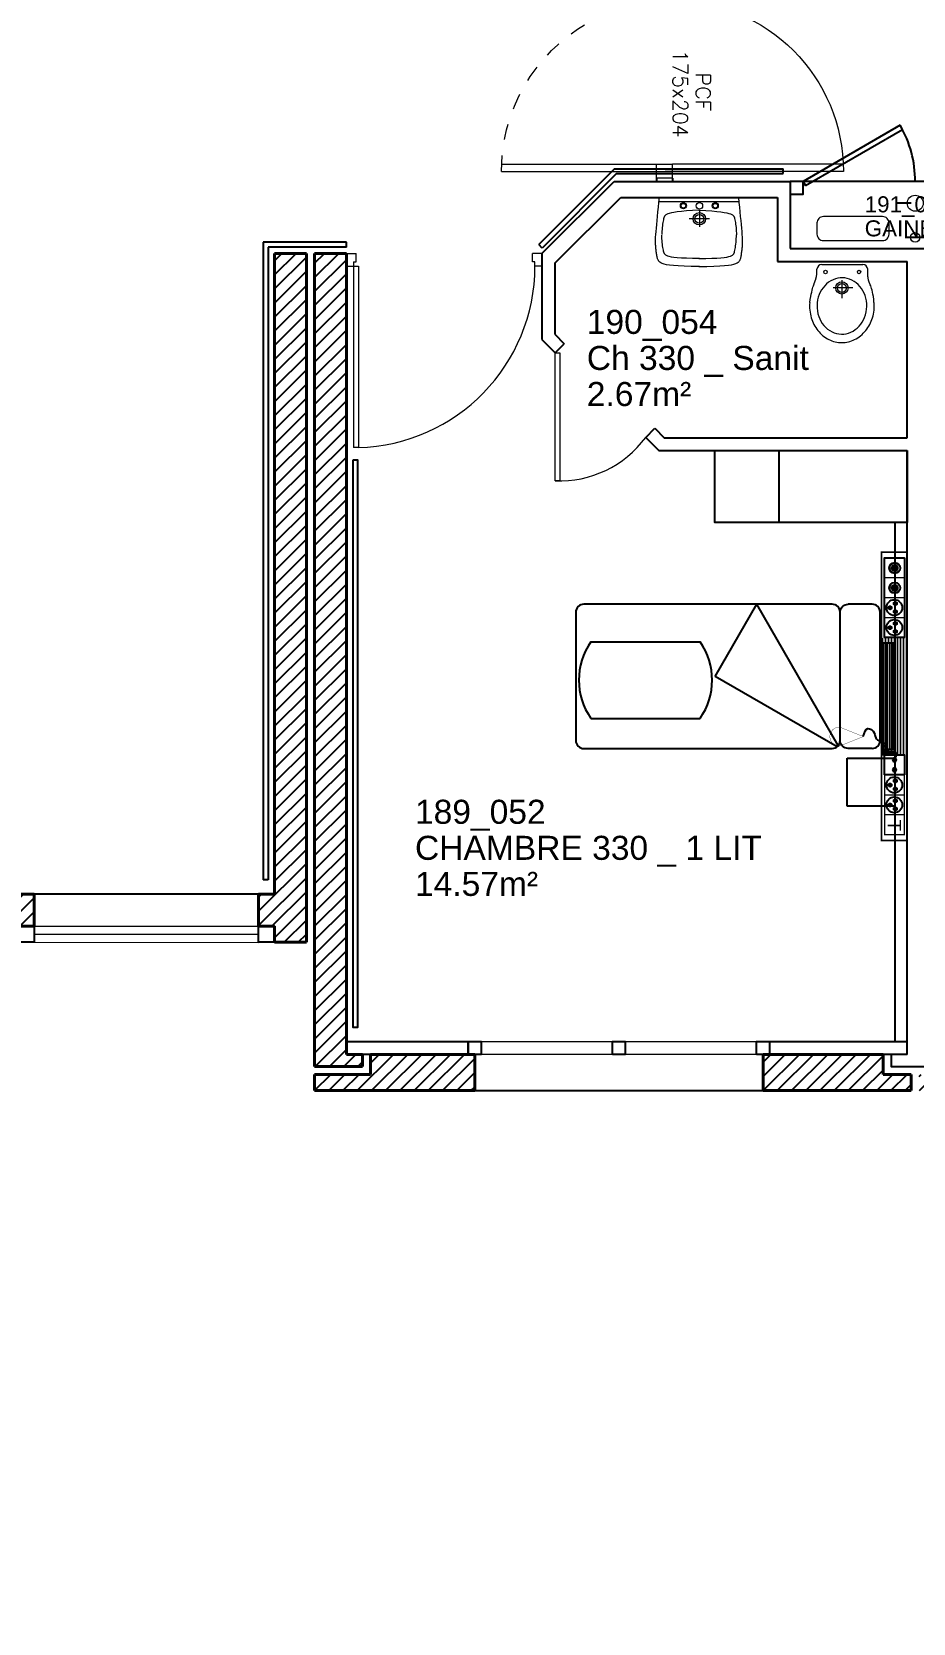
# Model space of a CAD drawing. Header units: metres. Extents: x 143.8 to 210.8, y 45.3 to 115.9.
# Drawn here: x 185.48 to 190.99, y 45.47 to 55.4 of the extents above; entities that cross this region are included whole.
import ezdxf
from ezdxf.enums import TextEntityAlignment as Align

# ---------------------------------------------------------------- set-up
doc = ezdxf.new("R2010")
doc.units = ezdxf.units.M
doc.header["$LTSCALE"] = 0.6
doc.header["$MEASUREMENT"] = 0
for name, pattern in [('CACHÉ', [0.25, 0.125, -0.125]), ('CONTINU', [0]), ('HIDDEN2', [0.1875, 0.125, -0.0625])]:
    doc.linetypes.add(name, pattern=pattern)
doc.layers.get('0').update_dxf_attribs({"linetype": 'CONTINUOUS'})
for name, color, linetype in [('009 main courant', 181, 'CONTINUOUS'), ('010 Equipement CH', 7, 'CONTINUOUS'), ('400 Lits', 150, 'CONTINUOUS'), ('A_AGENC', 204, 'CONTINUOUS'), ('A_EQMP', 142, 'CONTINUOUS'), ('A_Etiqu_Gaine', 8, 'CONTINUOUS'), ('A_Etiqu_Gaine_code', 8, 'CONTINUOUS'), ('A_Etiqu_Local', 8, 'CONTINUOUS'), ('A_HACH_STRUC', 7, 'CONTINUOUS'), ('A_MUR_CLOIS', 8, 'CONTINU'), ('A_MURS_ALÈG', 7, 'CONTINU'), ('A_MURS_CLOI', 7, 'CONTINUOUS')]:
    doc.layers.add(name, color=color, linetype=linetype)
for name, color, linetype, lineweight in [('A_CHASS', 4, 'CONTINU', 0), ('A_MURS_STRU', 7, 'CONTINU', 40), ('A_PORT', 8, 'CONTINUOUS', 0), ('A_PORTE', 8, 'CONTINU', 0), ('A_SANI', 5, 'CONTINU', 0)]:
    doc.layers.add(name, color=color, linetype=linetype, lineweight=lineweight)
doc.styles.add('Attribut', font='arial.ttf')
doc.styles.add('ROMANS8', font='romans8', dxfattribs={"height": 10})
pattern_1 = [(0, (-148.712983, -85.579135), (0.0046875, 0.009375), [0, -0.009375])]

# ---------------------------------------------------------------- blocks, each defined once
blk = doc.blocks.new('TIRETTE-LIT')
at = {"layer": 'A_EQMP'}
h = blk.add_hatch(color=256, dxfattribs=at)
h.paths.add_polyline_path([(9, 3.8, 1), (6, 3.8, 1)])
h.paths.add_polyline_path([(6, -3.7, 1), (9, -3.7, 1)])
for p, q in [((0, 7.5), (0, -7.5)), ((15, 7.5), (0, 7.5)), ((15, -7.5), (15, 7.5)), ((0, -7.5), (15, -7.5))]:
    blk.add_line(p, q, dxfattribs=at)
at = {"layer": 'A_EQMP', "const_width": 0.24}
for points in [[(31, 21.4), (49, 28.6)], [(49, 28.6), (49, 14.2)], [(31, 21.4), (49, 14.2)]]:
    blk.add_lwpolyline(points, dxfattribs=at)
for points in [[(49, 14.2, 1), (49, 28.6, 1)], [(49, 27.4, 1.477033), (49, 27.4)]]:
    blk.add_lwpolyline(points, format="xyb", dxfattribs=at)
at = {"layer": 'A_EQMP'}
for centre in [(7.5, 3.8), (7.5, -3.7)]:
    blk.add_circle(centre, 1.45, dxfattribs=at)
blk.add_spline([(31.1, 21.5), (27.5, 27.4), (22.7, 24.2), (21.1, 19.6), (16.8, 17.3), (12.7, 10.4), (6.8, 9.9), (7.2, 3.9)], degree=3, dxfattribs=at)
blk = doc.blocks.new('A$C01C47C35')
at = {"layer": 'A_EQMP', "linetype": 'HIDDEN2'}
for points in [[(0.1237, 0.4052, 1), (0.0853, 0.4052, 1)], [(0.2478, 0.4052, 1), (0.2095, 0.4052, 1)], [(0.3424, 0.3767, 1), (0.3629, 0.3767, 1)], [(0.4665, 0.3767, 1), (0.487, 0.3767, 1)], [(1.4493, 0.3767, 1), (1.4697, 0.3767, 1)], [(1.5734, 0.3767, 1), (1.5939, 0.3767, 1)]]:
    blk.add_hatch(color=256, dxfattribs=at).paths.add_polyline_path(points)
at = {"layer": 'A_EQMP', "linetype": 'Continuous'}
h = blk.add_hatch(dxfattribs=at)
h.set_pattern_fill('DOTS', color=256, scale=0.15, style=0)
h.set_pattern_definition(pattern_1)
edge = h.paths.add_edge_path()
edge.add_line((1.2716, 0.4664), (1.2726, 0.4664))
edge.add_line((1.2726, 0.4664), (1.2726, 0.4839))
edge.add_line((1.2726, 0.4839), (0.5387, 0.4839))
edge.add_line((0.5387, 0.4839), (0.5387, 0.3239))
edge.add_line((0.5387, 0.3239), (0.574, 0.3239))
edge.add_line((0.574, 0.3239), (0.574, 0.4066))
edge.add_line((0.574, 0.4066), (0.905, 0.4066))
edge.add_line((0.905, 0.4066), (1.236, 0.4066))
edge.add_line((1.236, 0.4066), (1.236, 0.3499))
edge.add_spline(control_points=[(1.236, 0.3499), (1.2411, 0.3527), (1.2564, 0.3661), (1.2412, 0.4135), (1.2624, 0.4158), (1.2716, 0.4145)], knot_values=[28.337457, 28.337457, 28.337457, 28.337457, 30.502349, 36.382785, 39.476515, 39.476515, 39.476515, 39.476515], degree=3, periodic=0)
edge.add_line((1.2716, 0.4145), (1.2716, 0.4664))
at = {"layer": 'A_EQMP'}
h = blk.add_hatch(dxfattribs=at)
h.set_pattern_fill('PLASTI', color=1, scale=0.16551, style=0)
h.set_pattern_definition([(360, (-8.3594, 6.80946), (1e-17, 0.04137741), []), (360, (-8.3594, 6.81463), (1e-17, 0.04137741), []), (360, (-8.3594, 6.819804), (1e-17, 0.04137741), []), (360, (-8.3594, 6.83532), (1e-17, 0.04137741), [])])
h.paths.add_polyline_path([(1.236, 0.3239), (1.236, 0.4066), (0.905, 0.4066), (0.574, 0.4066), (0.574, 0.3239)])
at = {"layer": 'A_EQMP', "linetype": 'Continuous'}
h = blk.add_hatch(dxfattribs=at)
h.set_pattern_fill('DOTS', color=256, scale=0.15, style=0)
h.set_pattern_definition(pattern_1)
edge = h.paths.add_edge_path()
edge.add_spline(control_points=[(1.2716, 0.4145), (1.2624, 0.4158), (1.2412, 0.4135), (1.2564, 0.3661), (1.2411, 0.3527), (1.236, 0.3499)], knot_values=[28.337457, 28.337457, 28.337457, 28.337457, 31.431187, 37.311623, 39.476515, 39.476515, 39.476515, 39.476515], degree=3, periodic=0)
edge.add_line((1.236, 0.3499), (1.236, 0.3239))
edge.add_line((1.236, 0.3239), (1.2739, 0.3239))
edge.add_line((1.2739, 0.3239), (1.2739, 0.3423))
edge.add_line((1.2739, 0.3423), (1.2722, 0.3423))
edge.add_line((1.2722, 0.3423), (1.2722, 0.3423))
edge.add_line((1.2722, 0.3423), (1.2716, 0.3423))
edge.add_line((1.2716, 0.3423), (1.2716, 0.4145))
at = {"layer": 'A_EQMP'}
for p, q in [((0.574, 0.4066), (0.574, 0.3239)), ((0.905, 0.4066), (0.574, 0.4066)), ((0.905, 0.4066), (1.236, 0.4066)), ((1.236, 0.3239), (1.236, 0.4066)), ((0.574, 0.3239), (1.236, 0.3239))]:
    blk.add_line(p, q, dxfattribs=at)
for points, const_width in [([(1.805, 0.3239), (1.805, 0.4839), (0.005, 0.4839), (0.005, 0.3239)], 0.01), ([(0.5378, 0.3423), (0.5378, 0.4664), (0.0412, 0.4664), (0.0412, 0.3423)], 0.00828), ([(1.7688, 0.3423), (1.7688, 0.4664), (1.2722, 0.4664), (1.2722, 0.3423)], 0.00828)]:
    blk.add_lwpolyline(points, close=True, dxfattribs=dict(at, const_width=const_width))
at = {"layer": 'A_EQMP', "linetype": 'Continuous'}
blk.add_lwpolyline([(0.0412, 0.4664), (0.5378, 0.4664), (0.5378, 0.3423), (0.0412, 0.3423)], close=True, dxfattribs=at)
at = {"layer": 'A_EQMP', "const_width": 0.00828}
for points in [[(0.1654, 0.4664), (0.1654, 0.3423)], [(0.2895, 0.4664), (0.2895, 0.3423)], [(0.2895, 0.4664), (0.2895, 0.3423)], [(0.4136, 0.4664), (0.4136, 0.3423)], [(1.3964, 0.4664), (1.3964, 0.3423)], [(1.5205, 0.4664), (1.5205, 0.3423)], [(1.6446, 0.4664), (1.6446, 0.3423)], [(1.7688, 0.4664), (1.7688, 0.3423)]]:
    blk.add_lwpolyline(points, dxfattribs=at)
at = {"layer": 'A_EQMP'}
for centre, radius in [((0.1045, 0.4058), 0.0338), ((0.1045, 0.4052), 0.0192), ((0.2286, 0.4058), 0.0338), ((0.2286, 0.4052), 0.0192), ((0.3517, 0.4036), 0.0493), ((0.4759, 0.4036), 0.0493), ((1.4586, 0.4036), 0.0493), ((1.5827, 0.4036), 0.0493)]:
    blk.add_circle(centre, radius, dxfattribs=at)
at = {"layer": 'A_EQMP', "linetype": 'HIDDEN2'}
for centre in [(0.3265, 0.41), (0.3769, 0.41), (0.4506, 0.41), (0.5011, 0.41), (1.4334, 0.41), (1.4838, 0.41), (1.5575, 0.41), (1.6079, 0.41), (0.3526, 0.3767), (0.4768, 0.3767), (1.4595, 0.3767), (1.5836, 0.3767)]:
    blk.add_circle(centre, 0.0102, dxfattribs=at)
at = {"layer": 'A_EQMP', "linetype": 'HIDDEN2', "xscale": -0.00827548159, "yscale": 0.00827548159, "zscale": 0.00827548159, "rotation": 90}
blk.add_blockref('TIRETTE-LIT', (1.3337, 0.4664), dxfattribs=at)
at = {"layer": 'A_EQMP', "linetype": 'HIDDEN2', "insert": (1.6759, 0.4453), "char_height": 0.082755, "width": 0.124132, "attachment_point": 1}
blk.add_mtext('\\fArial|b0|i0|c0|p34;T', dxfattribs=at)
blk = doc.blocks.new('A_Etiqu_Local')
at = {"style": 'Attribut', "flags": 1}
for tag, p in [('CODE_HOPITAL', (-0.4463, 1.632)), ('CODE_SITE', (-0.4463, 1.407)), ('CODE_BATIMENT', (-0.4463, 1.182)), ('CODE_SECTEUR', (-0.4463, 0.957)), ('CODE_ETAGE', (-0.4463, 0.732)), ('NOM_NORMALISE', (-0.4463, -0.843)), ('SECTEUR_ACTIVITE', (-0.4463, -1.068)), ('SOUS_SECTEUR_ACTIVITE', (-0.4463, -1.293)), ('VOLUME', (-0.4463, -1.518)), ('SERVICE', (-0.4463, -1.743)), ('CODE_UG', (-0.4463, -1.968)), ('CODE_UA', (-0.4463, -2.193)), ('CODE_POLE', (-0.4463, -2.418)), ('OCCUPANT_EXTERNE', (-0.4463, -2.643)), ('DISPONIBILITE', (-0.4463, -2.868)), ('ACCES_HANDICAPES', (-0.4463, -3.093)), ('NATURE_SOL', (-0.4463, -3.318)), ('RISQUE_LABORATOIRE', (-0.4463, -3.543)), ('AMIANTE', (-0.4463, -3.768))]:
    blk.add_attdef(tag, p, '', height=0.15, dxfattribs=at)
at = {"layer": 'A_Etiqu_Local', "style": 'Attribut'}
for tag, p in [('CODE_PIECE', (-0.4463, 0.282)), ('NOM_USAGE', (-0.4463, 0.057)), ('SURFACE', (-0.4463, -0.168))]:
    blk.add_attdef(tag, p, '', height=0.15, dxfattribs=at)
blk = doc.blocks.new('A_Etiqu_Gaine')
at = {"style": 'Attribut', "flags": 1}
for tag, p in [('CODE_HOPITAL', (-0.4323, 0.8651)), ('CODE_SITE', (-0.4323, 0.7151)), ('CODE_BATIMENT', (-0.4323, 0.5651)), ('CODE_SECTEUR', (-0.4323, 0.4151)), ('CODE_ETAGE', (-0.4323, 0.2651)), ('NOM_NORMALISE', (-0.4323, -0.3349)), ('SECTEUR_ACTIVITE', (-0.4323, -0.4849)), ('SOUS_SECTEUR_ACTIVITE', (-0.4323, -0.6349)), ('SURFACE', (-0.4323, -0.7849)), ('CODE_UG', (-0.4323, -0.9349)), ('CODE_POLE', (-0.4323, -1.0849)), ('AMIANTE', (-0.4323, -1.2349))]:
    blk.add_attdef(tag, p, '', height=0.1, dxfattribs=at)
at = {"layer": 'A_Etiqu_Gaine', "style": 'Attribut'}
blk.add_attdef('NOM_USAGE', (-0.4323, -0.1849), '', height=0.1, dxfattribs=at)
at = {"layer": 'A_Etiqu_Gaine_code', "style": 'Attribut'}
blk.add_attdef('CODE_PIECE', (-0.4323, -0.0349), '', height=0.1, dxfattribs=at)
blk = doc.blocks.new('BROCA2-G939')
at = {"layer": '400 Lits', "linetype": 'Continuous'}
for p, q in [((44.895546, 5.874883), (45.155357, 6.324883)), ((45.664085, 5.443738), (45.155357, 6.324883)), ((45.674973, 5.474881), (45.674973, 6.274884)), ((45.874969, 6.324883), (45.724976, 6.324883)), ((45.656116, 5.435769), (44.895546, 5.874883)), ((45.874969, 5.424882), (45.724976, 5.424882))]:
    blk.add_line(p, q, dxfattribs=at)
for points in [[(45.625244, 6.324883), (44.074974, 6.324883, 0.414214), (44.024974, 6.274884), (44.024971, 5.474881, 0.414214), (44.074974, 5.424881), (45.625244, 5.424882)], [(45.624969, 5.424882, 0.414213), (45.674969, 5.474881), (45.674973, 6.274884, 0.414214), (45.624969, 6.324884)], [(45.724976, 5.424882, -0.414213), (45.674976, 5.474881), (45.674973, 6.274884, -0.414214), (45.724976, 6.324884)], [(45.874969, 5.424882, 0.414213), (45.924969, 5.474881), (45.924973, 6.274884, 0.414214), (45.874969, 6.324884)]]:
    blk.add_lwpolyline(points, format="xyb", dxfattribs=at)
blk = doc.blocks.new('BROCA2-G215')
at = {"layer": '400 Lits', "linetype": 'Continuous'}
for p, q in [((24.019503, 2.063558), (24.701082, 2.063558)), ((24.019503, 1.586453), (24.701082, 1.586453))]:
    blk.add_line(p, q, dxfattribs=at)
for start, end in [(145.007771, 214.992539), (325.007913, 34.99193)]:
    blk.add_arc((24.360292, 1.825006), 0.415985, start, end, dxfattribs=at)
blk = doc.blocks.new('-P175bt10')
at = {"layer": 'A_PORT', "linetype": 'Continuous'}
for p, q in [((0.0408, 1.1675), (0.0408, 0.1)), ((0.0875, 1.1665), (0.0875, 0.1)), ((1.6625, 0.699), (1.6625, 0.1)), ((1.7092, 0.7008), (1.7092, 0.1)), ((0, 0.1), (0, 0)), ((0, 0.1), (0.0408, 0.1)), ((0.0408, 0.1), (0.0875, 0.1)), ((0.0408, 0.1), (0.0408, 0.0533)), ((0.0408, -0.9675), (0.0408, 0.1)), ((0.0875, -0.9665), (0.0875, 0.1)), ((1.6625, 0.1), (1.7092, 0.1)), ((1.6625, -0.499), (1.6625, 0.1)), ((1.7092, 0.1), (1.7092, 0.0533)), ((1.75, 0.1), (1.7092, 0.1)), ((1.7092, -0.5008), (1.7092, 0.1)), ((1.75, 0.1), (1.75, 0))]:
    blk.add_line(p, q, dxfattribs=at)
at = {"layer": 'A_PORT'}
for p, q in [((0, 0), (0.0875, 0)), ((1.75, 0), (1.6625, 0))]:
    blk.add_line(p, q, dxfattribs=at)
at = {"layer": 'A_PORT', "linetype": 'Continuous'}
for centre, radius, start, end in [((0.0408, 0.1), 1.0675, 0, 90), ((1.7092, 0.1), 0.6008, 90, 180)]:
    blk.add_arc(centre, radius, start, end, dxfattribs=at)
at = {"layer": 'A_PORT', "linetype": 'CACHÉ'}
for centre, radius, start, end in [((0.0408, 0.1), 1.0675, 270, 0), ((1.7092, 0.1), 0.6008, 180, 270)]:
    blk.add_arc(centre, radius, start, end, dxfattribs=at)
at = {"layer": 'A_PORT', "linetype": 'Continuous', "style": 'ROMANS8'}
for tag, p in [('PCF', (0.5371, 0.2448)), ('175X204', (0.5272, 0.1021))]:
    blk.add_attdef(tag, text='', height=0.0933, dxfattribs=at).set_placement(p, align=Align.CENTER)

msp = doc.modelspace()

# ---------------------------------------------------------------- hatches: boundary and pattern name
at = {"layer": 'A_HACH_STRUC'}
h = msp.add_hatch(dxfattribs=at)
h.set_pattern_fill('ANSI31', color=8, scale=0.5, angle=359.76959, style=0)
h.set_pattern_definition([(44.7696, (186.89988, 48.9464), (-0.0440161, 0.04437154), [])])
h.paths.add_polyline_path([(187.1999, 53.9459), (187.1999, 54.0209), (186.9999, 54.0209), (186.9999, 50.0211), (186.8999, 50.0211), (186.8999, 49.821), (186.9999, 49.821), (186.9999, 49.7211), (187.1999, 49.7211)])
h.paths.add_polyline_path([(187.4499, 54.0209), (187.2499, 54.0209), (187.2499, 53.9459), (187.2499, 48.9464), (187.5499, 48.9464), (187.5499, 49.0214), (187.4499, 49.0214), (187.4499, 49.0214), (187.4499, 49.1014)])
h = msp.add_hatch(dxfattribs=at)
h.set_pattern_fill('ANSI31', color=8, scale=0.5, angle=359.76959, style=0)
h.set_pattern_definition([(44.7696, (184.48506, 45.471174), (-0.0440161, 0.04437154), [])])
h.paths.add_polyline_path([(185.3999, 49.8211), (185.4999, 49.8211), (185.4999, 50.0211), (185.3999, 50.0211), (185.3999, 50.4211), (185.1999, 50.4211), (185.1999, 50.3411), (185.1999, 45.6512), (185.2002, 45.6512), (185.2002, 45.5712), (185.1749, 45.5712), (185.1749, 45.4712), (185.3999, 45.4712)])
h.paths.add_polyline_path([(184.4851, 50.0228), (185.2897, 50.0228), (185.2897, 50.1779), (184.4851, 50.1779)], flags=9)
h = msp.add_hatch(dxfattribs=at)
h.set_pattern_fill('ANSI31', color=8, scale=0.5, angle=359.76959, style=0)
h.set_pattern_definition([(44.7696, (187.24988, 48.7964), (-0.044016, 0.0443715), [])])
h.paths.add_polyline_path([(188.2498, 49.0214), (188.2098, 49.0214), (187.5999, 49.0214), (187.5999, 48.8964), (187.2499, 48.8964), (187.2499, 48.7964), (188.2498, 48.7964)])
h = msp.add_hatch(dxfattribs=at)
h.set_pattern_fill('ANSI31', color=8, scale=0.5, angle=359.76959, style=0)
h.set_pattern_definition([(44.7696, (190.0499, 48.7964), (-0.044016, 0.0443715), [])])
h.paths.add_polyline_path([(190.7998, 49.0214), (190.0898, 49.0214), (190.0499, 49.0214), (190.0499, 48.7964), (190.9748, 48.7964), (190.9748, 48.8964), (190.7998, 48.8964)])
h.paths.add_polyline_path([(191.9497, 49.0214), (191.9098, 49.0214), (191.1998, 49.0214), (191.1998, 48.8964), (191.0248, 48.8964), (191.0248, 48.7964), (191.9497, 48.7964)])

# ---------------------------------------------------------------- linework, layer by layer
at = {"layer": '009 main courant', "color": 8, "linetype": 'Continuous'}
for p, q in [((189.123, 54.5496), (188.6496, 54.0762)), ((189.123, 54.5496), (190.1764, 54.5496)), ((190.1764, 54.5196), (190.1765, 54.5496)), ((189.1354, 54.5196), (188.6708, 54.055)), ((189.1354, 54.5196), (190.1764, 54.5196)), ((186.9299, 54.0909), (186.9299, 50.1111)), ((187.4499, 54.0909), (186.9299, 54.0909)), ((186.9599, 54.0609), (186.9599, 50.1111)), ((187.4499, 54.0609), (186.9599, 54.0609)), ((187.4499, 54.0609), (187.4499, 54.0909)), ((188.6708, 54.055), (188.6496, 54.0762)), ((186.9599, 50.1111), (186.9299, 50.1111))]:
    msp.add_line(p, q, dxfattribs=at)
msp.add_lwpolyline([(187.4899, 52.7311), (187.4899, 49.1914), (187.5199, 49.1914), (187.5199, 52.7311)], close=True, dxfattribs=at)
at = {"layer": 'A_AGENC', "color": 8, "linetype": 'Continuous'}
for p, q in [((190.9061, 54.8209), (190.2999, 54.4709)), ((190.3149, 54.4449), (190.9211, 54.7949)), ((190.9211, 54.7949), (190.9061, 54.8209)), ((191.7799, 54.4709), (190.2199, 54.4709)), ((190.2999, 54.4709), (190.3149, 54.4449))]:
    msp.add_line(p, q, dxfattribs=at)
msp.add_lwpolyline([(190.2199, 54.4709), (190.2199, 54.3909), (190.2999, 54.3909), (190.2999, 54.4709)], dxfattribs=at)
msp.add_arc((190.2999, 54.4709), 0.7, 359.99998, 29.99998, dxfattribs=at)
at = {"layer": 'A_CHASS', "color": 8, "linetype": 'Continuous'}
for p, q in [((185.4999, 49.821), (186.8999, 49.821)), ((185.4999, 49.771), (186.8999, 49.771)), ((185.4999, 49.7211), (186.8999, 49.721)), ((188.2898, 49.1014), (190.0098, 49.1014)), ((190.0098, 49.0214), (188.2898, 49.0214))]:
    msp.add_line(p, q, dxfattribs=at)
at = {"layer": 'A_EQMP', "color": 8, "linetype": 'Continuous'}
for p, q in [((190.9747, 54.3347), (190.8869, 54.3347)), ((191.0613, 54.1209), (190.9383, 54.1209)), ((190.1497, 52.3409), (190.1497, 52.7909)), ((190.8748, 49.1014), (190.8748, 52.3409)), ((190.5748, 50.5711), (190.5748, 50.8711)), ((190.5748, 50.8711), (190.8748, 50.8711)), ((190.8748, 50.5711), (190.5748, 50.5711))]:
    msp.add_line(p, q, dxfattribs=at)
msp.add_lwpolyline([(190.9497, 52.7909), (190.9497, 52.3409), (189.7497, 52.3409), (189.7497, 52.7909)], close=True, dxfattribs=at)
at = {"layer": 'A_MUR_CLOIS', "color": 8, "linetype": 'Continuous'}
for p, q in [((188.6696, 54.0209), (189.1196, 54.4709)), ((189.1196, 54.4709), (190.2199, 54.4709)), ((190.2199, 54.4709), (190.2199, 54.0514)), ((188.7496, 53.9595), (189.1611, 54.3709)), ((189.1611, 54.3709), (190.1399, 54.3709)), ((190.1399, 54.3709), (190.1399, 53.9714)), ((190.2199, 54.0514), (191.7799, 54.0514)), ((188.6696, 54.0209), (188.6696, 53.4834)), ((188.7496, 53.9595), (188.7496, 53.5166)), ((190.1399, 53.9714), (190.9499, 53.9714)), ((190.9499, 52.8709), (190.9499, 53.9714)), ((188.6696, 53.4834), (188.7518, 53.4013)), ((188.7496, 53.5166), (188.8084, 53.4578)), ((188.7518, 53.4013), (188.8084, 53.4578)), ((189.3175, 52.8731), (189.374, 52.9297)), ((189.3175, 52.8731), (189.3996, 52.7909)), ((189.374, 52.9297), (189.4328, 52.8709)), ((189.4328, 52.8709), (190.9499, 52.8709)), ((189.3996, 52.7909), (190.9499, 52.7909)), ((190.9499, 49.0214), (190.9499, 52.7909))]:
    msp.add_line(p, q, dxfattribs=at)
for points in [[(185.4999, 49.7211), (185.3999, 49.7211), (185.3999, 49.821), (185.4999, 49.821)], [(186.9999, 49.7211), (186.8999, 49.7211), (186.8999, 49.821), (186.9999, 49.821)], [(187.4499, 49.0214), (187.4499, 49.1014), (188.2099, 49.1014), (188.2099, 49.0214)], [(188.2098, 49.0214), (188.2098, 49.1014), (188.2898, 49.1014), (188.2898, 49.0214)], [(189.1098, 49.0214), (189.1098, 49.1014), (189.1898, 49.1014), (189.1898, 49.0214)], [(190.0098, 49.0214), (190.0098, 49.1014), (190.0898, 49.1014), (190.0898, 49.0214)]]:
    msp.add_lwpolyline(points, close=True, dxfattribs=at)
for points in [[(190.0898, 49.1014), (190.0898, 49.0214)], [(190.0898, 49.1014), (190.9499, 49.1014)], [(190.9499, 49.0214), (190.0898, 49.0214)], [(190.8498, 49.0214), (190.8498, 48.9464), (191.1498, 48.9464), (191.1498, 49.0214)]]:
    msp.add_lwpolyline(points, dxfattribs=at)
at = {"layer": 'A_MURS_ALÈG', "color": 8, "ltscale": 200}
for p, q in [((186.8999, 50.0211), (185.4999, 50.0211)), ((188.2498, 48.7964), (190.0499, 48.7964))]:
    msp.add_line(p, q, dxfattribs=at)
at = {"layer": 'A_MURS_CLOI', "color": 8}
for p, q in [((189.3846, 54.4918), (189.3846, 54.4709)), ((189.4846, 54.4918), (189.4846, 54.4709))]:
    msp.add_line(p, q, dxfattribs=at)
at = {"layer": 'A_MURS_STRU', "color": 8, "linetype": 'Continuous'}
for p, q in [((186.9999, 54.0209), (187.1999, 54.0209)), ((186.9999, 54.0209), (186.9999, 50.0211)), ((187.1999, 54.0209), (187.1999, 49.7211)), ((187.4499, 54.0209), (187.2499, 54.0209)), ((187.2499, 54.0209), (187.2499, 48.9464)), ((187.4499, 54.0209), (187.4499, 49.0214)), ((185.3999, 50.0211), (185.4999, 50.0211)), ((185.4999, 49.8211), (185.4999, 50.0211)), ((186.8999, 50.0211), (186.8999, 49.821)), ((186.9999, 50.0211), (186.8999, 50.0211)), ((185.3999, 49.8211), (185.4999, 49.8211)), ((186.9999, 49.821), (186.8999, 49.821)), ((186.9999, 49.821), (186.9999, 49.7211)), ((187.1999, 49.7211), (186.9999, 49.7211)), ((187.4499, 49.0214), (187.5499, 49.0214)), ((187.5499, 49.0214), (187.5499, 48.9464)), ((187.5999, 48.8964), (187.5999, 49.0214)), ((187.5999, 49.0214), (188.2498, 49.0214)), ((188.2498, 48.7964), (188.2498, 49.0214)), ((190.7998, 49.0214), (190.0499, 49.0214)), ((190.0499, 48.7964), (190.0499, 49.0214)), ((190.7998, 48.8964), (190.7998, 49.0214)), ((187.2499, 48.9464), (187.5499, 48.9464)), ((187.2499, 48.8964), (187.5999, 48.8964)), ((187.2499, 48.7964), (187.2499, 48.8964)), ((190.9748, 48.8964), (190.7998, 48.8964)), ((190.9748, 48.7964), (190.9748, 48.8964)), ((187.2499, 48.7964), (188.2498, 48.7964)), ((190.9748, 48.7964), (190.0499, 48.7964))]:
    msp.add_line(p, q, dxfattribs=at)
at = {"layer": 'A_PORTE', "color": 8, "linetype": 'Continuous'}
for p, q in [((187.4499, 54.0209), (187.4499, 53.9409)), ((187.4499, 54.0209), (187.5098, 54.0209)), ((187.4499, 53.9409), (187.5238, 53.9409)), ((187.4938, 53.9687), (187.4938, 52.8093)), ((187.4938, 53.9687), (187.5098, 53.9687)), ((187.5098, 53.9687), (187.5098, 54.0209)), ((187.5238, 53.9409), (187.5238, 52.8093)), ((188.6098, 53.9687), (188.6098, 54.0209)), ((188.6696, 54.0209), (188.6098, 54.0209)), ((188.6258, 53.9687), (188.6098, 53.9687)), ((188.6258, 53.9409), (188.6258, 53.9687)), ((188.6696, 53.9409), (188.6258, 53.9409)), ((188.6696, 54.0209), (188.6696, 53.9409)), ((188.7518, 52.6013), (188.7518, 53.4013)), ((188.7518, 53.4013), (188.7818, 53.4013)), ((188.7818, 53.4013), (188.7818, 52.6013)), ((187.5238, 52.8093), (187.4938, 52.8093)), ((188.7818, 52.6013), (188.7518, 52.6013))]:
    msp.add_line(p, q, dxfattribs=at)
at = {"layer": 'A_PORTE', "color": 8}
msp.add_arc((187.4938, 53.9409), 1.132, 271.51862, 360, dxfattribs=at)
at = {"layer": 'A_PORTE', "color": 8, "linetype": 'Continuous'}
msp.add_arc((188.7774, 53.2725), 0.6717, 267.81488, 323.51424, dxfattribs=at)
at = {"layer": 'A_SANI', "color": 8, "linetype": 'Continuous'}
for p, q in [((189.3967, 54.3092), (189.3997, 54.3395)), ((189.3997, 54.3395), (189.4028, 54.3709)), ((189.4028, 54.3709), (189.8981, 54.3709)), ((189.4028, 54.346), (189.8981, 54.346)), ((189.9012, 54.3395), (189.8981, 54.3709)), ((189.9042, 54.3092), (189.9012, 54.3395)), ((189.3884, 54.2264), (189.391, 54.2525)), ((189.391, 54.2525), (189.3938, 54.2802)), ((189.3938, 54.2802), (189.3967, 54.3092)), ((189.7157, 54.2374), (189.5892, 54.2374)), ((189.6524, 54.2884), (189.6524, 54.1863)), ((189.9072, 54.2802), (189.9042, 54.3092)), ((189.91, 54.2525), (189.9072, 54.2802)), ((189.9126, 54.2264), (189.91, 54.2525)), ((189.3796, 54.1237), (189.3806, 54.1401)), ((189.3806, 54.1401), (189.3821, 54.1586)), ((189.3821, 54.1586), (189.3839, 54.1793)), ((189.3839, 54.1793), (189.386, 54.202)), ((189.386, 54.202), (189.3884, 54.2264)), ((189.9149, 54.202), (189.9126, 54.2264)), ((189.917, 54.1793), (189.9149, 54.202)), ((189.9188, 54.1586), (189.917, 54.1793)), ((189.9203, 54.1401), (189.9188, 54.1586)), ((189.9214, 54.1237), (189.9203, 54.1401)), ((189.3787, 54.0972), (189.3788, 54.1032)), ((189.3787, 54.0914), (189.3787, 54.0972)), ((189.3788, 54.0857), (189.3787, 54.0914)), ((189.3788, 54.1032), (189.3789, 54.1096)), ((189.379, 54.0801), (189.3788, 54.0857)), ((189.3789, 54.1096), (189.3792, 54.1164)), ((189.3793, 54.0745), (189.379, 54.0801)), ((189.3792, 54.1164), (189.3796, 54.1237)), ((189.3797, 54.0688), (189.3793, 54.0745)), ((189.3802, 54.0629), (189.3797, 54.0688)), ((189.3807, 54.0567), (189.3802, 54.0629)), ((189.3813, 54.0503), (189.3807, 54.0567)), ((189.382, 54.0438), (189.3813, 54.0503)), ((189.3828, 54.0372), (189.382, 54.0438)), ((189.3836, 54.0307), (189.3828, 54.0372)), ((189.9173, 54.0307), (189.9181, 54.0372)), ((189.9181, 54.0372), (189.9189, 54.0438)), ((189.9189, 54.0438), (189.9196, 54.0503)), ((189.9196, 54.0503), (189.9202, 54.0567)), ((189.9202, 54.0567), (189.9207, 54.0629)), ((189.9207, 54.0629), (189.9212, 54.0688)), ((189.9212, 54.0688), (189.9216, 54.0745)), ((189.9217, 54.1164), (189.9214, 54.1237)), ((189.9216, 54.0745), (189.9219, 54.0801)), ((189.922, 54.1096), (189.9217, 54.1164)), ((189.9219, 54.0801), (189.9221, 54.0857)), ((189.9222, 54.1032), (189.922, 54.1096)), ((189.9221, 54.0857), (189.9222, 54.0914)), ((189.9222, 54.0972), (189.9222, 54.1032)), ((189.9222, 54.0914), (189.9222, 54.0972)), ((189.3845, 54.0242), (189.3836, 54.0307)), ((189.3854, 54.0179), (189.3845, 54.0242)), ((189.3864, 54.0119), (189.3854, 54.0179)), ((189.3873, 54.0062), (189.3864, 54.0119)), ((189.3884, 54.0009), (189.3873, 54.0062)), ((189.3894, 53.996), (189.3884, 54.0009)), ((189.3906, 53.9916), (189.3894, 53.996)), ((189.3918, 53.9875), (189.3906, 53.9916)), ((189.3931, 53.9839), (189.3918, 53.9875)), ((189.3946, 53.9805), (189.3931, 53.9839)), ((189.3963, 53.9774), (189.3946, 53.9805)), ((189.3982, 53.9746), (189.3963, 53.9774)), ((189.4003, 53.9719), (189.3982, 53.9746)), ((189.4028, 53.9694), (189.4003, 53.9719)), ((189.4055, 53.967), (189.4028, 53.9694)), ((189.4121, 53.9625), (189.4055, 53.967)), ((189.4208, 53.9583), (189.4121, 53.9625)), ((189.4324, 53.9545), (189.4208, 53.9583)), ((189.4474, 53.951), (189.4324, 53.9545)), ((189.4667, 53.9479), (189.4474, 53.951)), ((189.491, 53.9452), (189.4667, 53.9479)), ((189.521, 53.943), (189.491, 53.9452)), ((189.5575, 53.9412), (189.521, 53.943)), ((189.601, 53.94), (189.5575, 53.9412)), ((189.6524, 53.9392), (189.601, 53.94)), ((189.6485, 53.9392), (189.6999, 53.94)), ((189.6999, 53.94), (189.7435, 53.9412)), ((189.7435, 53.9412), (189.7799, 53.943)), ((189.7799, 53.943), (189.8099, 53.9452)), ((189.8099, 53.9452), (189.8342, 53.9479)), ((189.8342, 53.9479), (189.8535, 53.951)), ((189.8535, 53.951), (189.8686, 53.9545)), ((189.8686, 53.9545), (189.8801, 53.9583)), ((189.8801, 53.9583), (189.8888, 53.9625)), ((189.8888, 53.9625), (189.8954, 53.967)), ((189.8954, 53.967), (189.8982, 53.9694)), ((189.8982, 53.9694), (189.9006, 53.9719)), ((189.9006, 53.9719), (189.9027, 53.9746)), ((189.9027, 53.9746), (189.9046, 53.9774)), ((189.9046, 53.9774), (189.9063, 53.9805)), ((189.9063, 53.9805), (189.9078, 53.9839)), ((189.9078, 53.9839), (189.9091, 53.9875)), ((189.9091, 53.9875), (189.9104, 53.9916)), ((189.9104, 53.9916), (189.9115, 53.996)), ((189.9115, 53.996), (189.9126, 54.0009)), ((189.9126, 54.0009), (189.9136, 54.0062)), ((189.9136, 54.0062), (189.9146, 54.0119)), ((189.9146, 54.0119), (189.9155, 54.0179)), ((189.9155, 54.0179), (189.9165, 54.0242)), ((189.9165, 54.0242), (189.9173, 54.0307)), ((190.4163, 53.9514), (190.6735, 53.9514)), ((190.3862, 53.9194), (190.3863, 53.9225)), ((190.5424, 53.8544), (190.5424, 53.7421)), ((190.7036, 53.9194), (190.7034, 53.9225)), ((190.6108, 53.8056), (190.4887, 53.8056))]:
    msp.add_line(p, q, dxfattribs=at)
for points in [[(189.6527, 54.2921), (189.6087, 54.2891), (189.5715, 54.2862), (189.5404, 54.2833), (189.5147, 54.2804), (189.494, 54.2774), (189.4776, 54.2745), (189.4648, 54.2714), (189.4551, 54.2683), (189.4479, 54.2651), (189.4425, 54.2618), (189.4425, 54.2618), (189.4403, 54.2601), (189.4383, 54.2583), (189.4367, 54.2565), (189.4352, 54.2545), (189.4339, 54.2524), (189.4328, 54.2501), (189.4318, 54.2476), (189.4309, 54.2449), (189.4301, 54.242), (189.4293, 54.2388), (189.4293, 54.2388), (189.4277, 54.2315), (189.4261, 54.2231), (189.4246, 54.2139), (189.4232, 54.2039), (189.4219, 54.1934), (189.4207, 54.1825), (189.4197, 54.1715), (189.4189, 54.1603), (189.4183, 54.1493), (189.418, 54.1385)], [(189.6493, 54.2921), (189.6933, 54.2891), (189.7305, 54.2862), (189.7616, 54.2833), (189.7872, 54.2804), (189.808, 54.2774), (189.8244, 54.2745), (189.8372, 54.2714), (189.8469, 54.2683), (189.8541, 54.2651), (189.8595, 54.2618), (189.8595, 54.2618), (189.8617, 54.2601), (189.8636, 54.2583), (189.8653, 54.2565), (189.8668, 54.2545), (189.8681, 54.2524), (189.8692, 54.2501), (189.8702, 54.2476), (189.8711, 54.2449), (189.8719, 54.242), (189.8727, 54.2388), (189.8727, 54.2388), (189.8743, 54.2315), (189.8759, 54.2231), (189.8774, 54.2138), (189.8788, 54.2038), (189.8801, 54.1932), (189.8813, 54.1821), (189.8823, 54.1707), (189.8831, 54.1592), (189.8837, 54.1477), (189.8841, 54.1363)], [(189.6493, 53.9901), (189.6933, 53.9904), (189.7305, 53.9913), (189.7616, 53.9926), (189.7872, 53.9943), (189.808, 53.9964), (189.8244, 53.9988), (189.8372, 54.0015), (189.8469, 54.0044), (189.8541, 54.0075), (189.8595, 54.0108), (189.8595, 54.0108), (189.8617, 54.0125), (189.8636, 54.0143), (189.8653, 54.0162), (189.8668, 54.0181), (189.8681, 54.0203), (189.8692, 54.0225), (189.8702, 54.025), (189.8711, 54.0277), (189.8719, 54.0307), (189.8727, 54.0339), (189.8727, 54.0339), (189.8743, 54.0412), (189.8759, 54.0496), (189.8774, 54.0588), (189.8788, 54.0689), (189.8801, 54.0795), (189.8813, 54.0906), (189.8823, 54.1019), (189.8831, 54.1135), (189.8837, 54.125), (189.8841, 54.1363)], [(189.6527, 53.9901), (189.6087, 53.9904), (189.5715, 53.9913), (189.5404, 53.9926), (189.5147, 53.9943), (189.494, 53.9964), (189.4776, 53.9988), (189.4648, 54.0015), (189.4551, 54.0044), (189.4479, 54.0075), (189.4425, 54.0108), (189.4425, 54.0108), (189.4403, 54.0125), (189.4383, 54.0143), (189.4367, 54.0162), (189.4352, 54.0181), (189.4339, 54.0203), (189.4328, 54.0225), (189.4318, 54.025), (189.4309, 54.0277), (189.4301, 54.0307), (189.4293, 54.0339), (189.4293, 54.0339), (189.4277, 54.0412), (189.4261, 54.0495), (189.4246, 54.0588), (189.4232, 54.0687), (189.4219, 54.0792), (189.4207, 54.0901), (189.4197, 54.1012), (189.4189, 54.1124), (189.4183, 54.1234), (189.418, 54.1342)], [(190.3422, 53.7153), (190.3452, 53.7346), (190.3481, 53.7518), (190.3509, 53.767), (190.3537, 53.7803), (190.3565, 53.792), (190.3591, 53.8021), (190.3616, 53.8109), (190.364, 53.8185), (190.3662, 53.8251), (190.3683, 53.8308), (190.3683, 53.8308), (190.3692, 53.8334), (190.3701, 53.8359), (190.371, 53.8382), (190.3718, 53.8405), (190.3727, 53.8426), (190.3734, 53.8447), (190.3742, 53.8467), (190.3749, 53.8488), (190.3757, 53.8508), (190.3764, 53.8529), (190.3764, 53.8529), (190.3771, 53.8551), (190.3779, 53.8572), (190.3786, 53.8594), (190.3793, 53.8617), (190.38, 53.864), (190.3806, 53.8662), (190.3813, 53.8685), (190.3819, 53.8708), (190.3824, 53.8731), (190.3829, 53.8753), (190.3829, 53.8753), (190.3838, 53.8798), (190.3845, 53.8841), (190.3851, 53.8884), (190.3855, 53.8926), (190.3858, 53.8969), (190.386, 53.9012), (190.3861, 53.9056), (190.3862, 53.91), (190.3862, 53.9146), (190.3862, 53.9194)], [(190.7426, 53.7153), (190.7409, 53.7346), (190.7388, 53.7518), (190.7364, 53.767), (190.7337, 53.7803), (190.7309, 53.792), (190.728, 53.8021), (190.7251, 53.8109), (190.7222, 53.8185), (190.7196, 53.8251), (190.7171, 53.8308), (190.7171, 53.8308), (190.716, 53.8334), (190.715, 53.8359), (190.7141, 53.8382), (190.7132, 53.8405), (190.7124, 53.8426), (190.7116, 53.8447), (190.7109, 53.8467), (190.7102, 53.8488), (190.7096, 53.8508), (190.7091, 53.8529), (190.7091, 53.8529), (190.7085, 53.8551), (190.708, 53.8572), (190.7076, 53.8594), (190.7071, 53.8617), (190.7067, 53.864), (190.7064, 53.8662), (190.706, 53.8685), (190.7057, 53.8708), (190.7054, 53.8731), (190.7052, 53.8753), (190.7052, 53.8753), (190.7047, 53.8798), (190.7044, 53.8841), (190.7041, 53.8884), (190.7039, 53.8926), (190.7038, 53.8969), (190.7037, 53.9012), (190.7036, 53.9056), (190.7036, 53.91), (190.7036, 53.9146), (190.7036, 53.9194)]]:
    msp.add_lwpolyline(points, dxfattribs=at)
msp.add_lwpolyline([(190.3864, 54.2114), (190.3864, 54.1414, 0.414214), (190.4264, 54.1014), (190.7964, 54.1014, 0.414214), (190.8364, 54.1414), (190.8364, 54.2114, 0.414214), (190.7964, 54.2514), (190.4264, 54.2514, 0.414214)], format="xyb", close=True, dxfattribs=at)
for points in [[(190.5975, 53.5294, 0.102556), (190.6496, 53.5668, 0.093461), (190.6842, 53.6221, 0.177131), (190.687, 53.7586, 0.093461), (190.6548, 53.8153, 0.102556), (190.6042, 53.8548, 0.222936), (190.4874, 53.8573, 0.102556), (190.4352, 53.8199, 0.093461), (190.4007, 53.7645, 0.177283), (190.3979, 53.628, 0.093461), (190.4301, 53.5713, 0.102556), (190.4806, 53.5318, 0.22278), (190.5975, 53.5293)], [(190.3415, 53.7146, 0.092772), (190.3509, 53.6195, 0.098236), (190.3925, 53.5394, 0.108258), (190.4613, 53.4837, 0.11669), (190.5414, 53.4648, 0.116228), (190.6216, 53.4837, 0.107322), (190.691, 53.5394, 0.097518), (190.7334, 53.6197, 0.092603), (190.7435, 53.7146, 0.094447)]]:
    msp.add_lwpolyline(points, format="xyb", dxfattribs=at)
for centre, radius in [((189.5529, 54.3189), 0.0189), ((189.6524, 54.3189), 0.0204), ((189.7519, 54.3189), 0.0189), ((190.9998, 54.3347), 0.05), ((189.5529, 54.3189), 0.0144), ((189.6524, 54.2374), 0.0387), ((189.6524, 54.2374), 0.0274), ((189.7519, 54.3189), 0.0144), ((190.9998, 54.1209), 0.03), ((190.4399, 53.9053), 0.0105), ((190.5424, 53.8056), 0.0383), ((190.6499, 53.9053), 0.0105), ((190.5424, 53.8056), 0.0276)]:
    msp.add_circle(centre, radius, dxfattribs=at)
for centre, start, end in [((190.4163, 53.9214), 90, 177.81649), ((190.6735, 53.9214), 2.18352, 90)]:
    msp.add_arc(centre, 0.03, start, end, dxfattribs=at)

# ---------------------------------------------------------------- block references
at = {"layer": '010 Equipement CH', "color": 8, "linetype": 'Continuous', "rotation": 270}
msp.add_blockref('A$C01C47C35', (190.466, 52.1621), dxfattribs=at)
at = {"layer": '400 Lits', "color": 8}
for name, p in [('BROCA2-G939', (144.8559, 45.5061)), ('BROCA2-G215', (164.9559, 49.5326))]:
    msp.add_blockref(name, p, dxfattribs=at)
at = {"layer": 'A_Etiqu_Gaine', "color": 8}
ref = msp.add_blockref('A_Etiqu_Gaine', (191.1169, 54.3125), dxfattribs=at)
ref.add_attrib('CODE_PIECE', '191_054', (190.6846, 54.2777), dxfattribs={"layer": 'A_Etiqu_Gaine_code', "height": 0.1, "style": 'Attribut'})
ref.add_attrib('NOM_USAGE', 'GAINE TEC', (190.6846, 54.1277), dxfattribs={"height": 0.1, "style": 'Attribut'})
at = {"layer": 'A_Etiqu_Local', "color": 8}
ref = msp.add_blockref('A_Etiqu_Local', (189.3961, 53.2368), dxfattribs=at)
ref.add_attrib('CODE_PIECE', '190_054', (188.9497, 53.5188), dxfattribs={"height": 0.15, "style": 'Attribut'})
ref.add_attrib('NOM_USAGE', 'Ch 330 _ Sanit', (188.9497, 53.2938), dxfattribs={"height": 0.15, "style": 'Attribut'})
ref.add_attrib('SURFACE', '2.67m²', (188.9497, 53.0688), dxfattribs={"height": 0.15, "style": 'Attribut'})
ref = msp.add_blockref('A_Etiqu_Local', (188.3234, 50.179), dxfattribs=at)
ref.add_attrib('CODE_PIECE', '189_052', (187.877, 50.4609), dxfattribs={"height": 0.15, "style": 'Attribut'})
ref.add_attrib('NOM_USAGE', 'CHAMBRE 330 _ 1 LIT', (187.877, 50.2359), dxfattribs={"height": 0.15, "style": 'Attribut'})
ref.add_attrib('SURFACE', '14.57m²', (187.877, 50.0109), dxfattribs={"height": 0.15, "style": 'Attribut'})
at = {"layer": 'A_PORT', "color": 8}
ref = msp.add_blockref('-P175bt10', (189.3846, 54.4918), dxfattribs=dict(at, xscale=-1, rotation=270))
ref.add_attrib('175X204', '175x204', dxfattribs={"linetype": 'Continuous', "height": 0.09333, "rotation": 270, "style": 'ROMANS8'}).set_placement((189.4868, 55.019), align=Align.CENTER)
ref.add_attrib('PCF', 'PCF', dxfattribs={"linetype": 'Continuous', "height": 0.09333, "rotation": 270, "style": 'ROMANS8'}).set_placement((189.6295, 55.0289), align=Align.CENTER)

doc.saveas('drawing.dxf')
